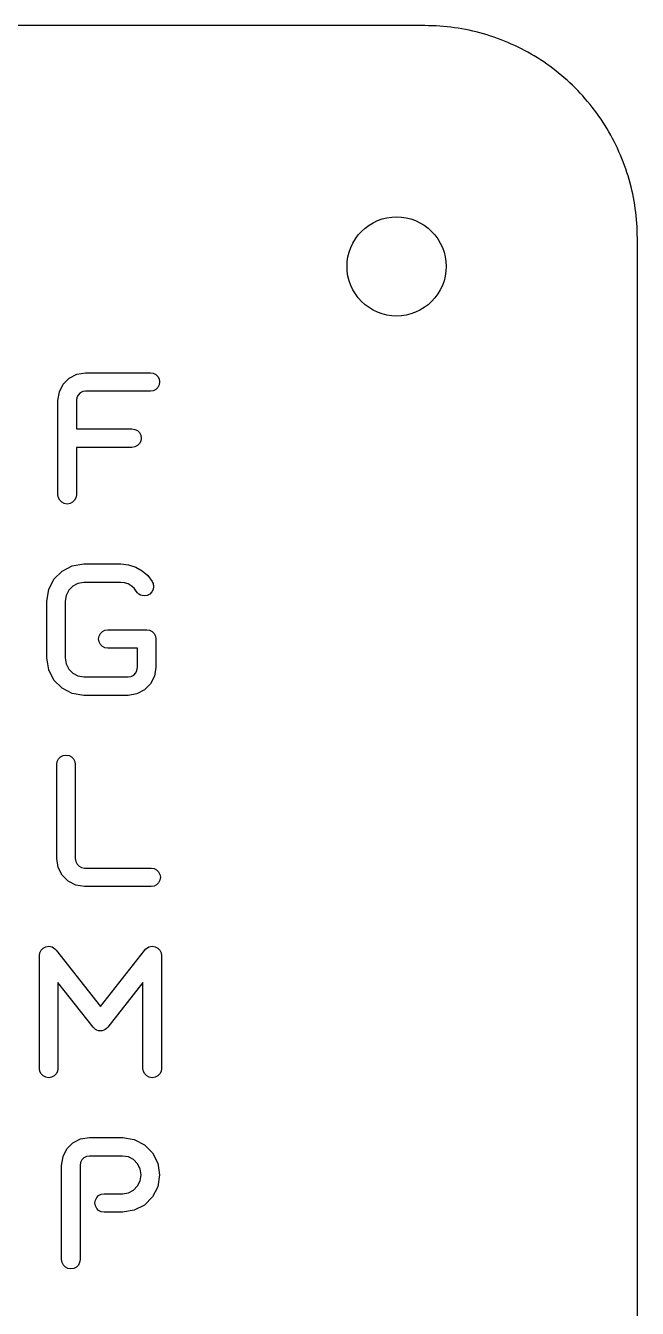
# Model space of a CAD drawing. Header units: metres. Extents: x 0 to 180, y -10 to 180.
# Drawn here: x 136.8 to 180, y 89.4 to 180 of the extents above; entities that cross this region are included whole.
import ezdxf

# ---------------------------------------------------------------- set-up
doc = ezdxf.new("R2010")
doc.units = ezdxf.units.M

msp = doc.modelspace()

# ---------------------------------------------------------------- linework, layer by layer
for p, q in [((165, 180), (15, 180)), ((165.262, 179.998), (165, 180)), ((165.523, 179.991), (165.262, 179.998)), ((165.785, 179.979), (165.523, 179.991)), ((166.046, 179.963), (165.785, 179.979)), ((166.307, 179.943), (166.046, 179.963)), ((166.568, 179.918), (166.307, 179.943)), ((166.828, 179.888), (166.568, 179.918)), ((167.088, 179.854), (166.828, 179.888)), ((167.347, 179.815), (167.088, 179.854)), ((167.605, 179.772), (167.347, 179.815)), ((167.862, 179.724), (167.605, 179.772)), ((168.119, 179.672), (167.862, 179.724)), ((168.374, 179.616), (168.119, 179.672)), ((168.629, 179.554), (168.374, 179.616)), ((168.882, 179.489), (168.629, 179.554)), ((169.135, 179.419), (168.882, 179.489)), ((169.386, 179.345), (169.135, 179.419)), ((169.635, 179.266), (169.386, 179.345)), ((169.884, 179.183), (169.635, 179.266)), ((170.13, 179.095), (169.884, 179.183)), ((170.376, 179.004), (170.13, 179.095)), ((170.619, 178.908), (170.376, 179.004)), ((170.861, 178.808), (170.619, 178.908)), ((171.101, 178.703), (170.861, 178.808)), ((171.339, 178.595), (171.101, 178.703)), ((171.576, 178.482), (171.339, 178.595)), ((171.81, 178.365), (171.576, 178.482)), ((172.042, 178.244), (171.81, 178.365)), ((172.272, 178.119), (172.042, 178.244)), ((172.5, 177.99), (172.272, 178.119)), ((172.726, 177.858), (172.5, 177.99)), ((172.949, 177.721), (172.726, 177.858)), ((173.17, 177.58), (172.949, 177.721)), ((173.388, 177.436), (173.17, 177.58)), ((173.604, 177.287), (173.388, 177.436)), ((173.817, 177.135), (173.604, 177.287)), ((174.027, 176.98), (173.817, 177.135)), ((174.235, 176.82), (174.027, 176.98)), ((174.44, 176.657), (174.235, 176.82)), ((174.642, 176.491), (174.44, 176.657)), ((174.841, 176.321), (174.642, 176.491)), ((175.037, 176.147), (174.841, 176.321)), ((175.23, 175.97), (175.037, 176.147)), ((175.42, 175.79), (175.23, 175.97)), ((175.607, 175.607), (175.42, 175.79)), ((175.79, 175.42), (175.607, 175.607)), ((175.97, 175.23), (175.79, 175.42)), ((176.147, 175.037), (175.97, 175.23)), ((176.321, 174.841), (176.147, 175.037)), ((176.491, 174.642), (176.321, 174.841)), ((176.657, 174.44), (176.491, 174.642)), ((176.82, 174.235), (176.657, 174.44)), ((176.98, 174.027), (176.82, 174.235)), ((177.135, 173.817), (176.98, 174.027)), ((177.287, 173.604), (177.135, 173.817)), ((177.436, 173.388), (177.287, 173.604)), ((177.58, 173.17), (177.436, 173.388)), ((177.721, 172.949), (177.58, 173.17)), ((177.858, 172.726), (177.721, 172.949)), ((177.99, 172.5), (177.858, 172.726)), ((178.119, 172.272), (177.99, 172.5)), ((178.244, 172.042), (178.119, 172.272)), ((178.365, 171.81), (178.244, 172.042)), ((178.482, 171.576), (178.365, 171.81)), ((178.595, 171.339), (178.482, 171.576)), ((178.703, 171.101), (178.595, 171.339)), ((178.808, 170.861), (178.703, 171.101)), ((178.908, 170.619), (178.808, 170.861)), ((179.004, 170.376), (178.908, 170.619)), ((179.095, 170.13), (179.004, 170.376)), ((179.183, 169.884), (179.095, 170.13)), ((179.266, 169.635), (179.183, 169.884)), ((179.345, 169.386), (179.266, 169.635)), ((179.419, 169.135), (179.345, 169.386)), ((179.489, 168.882), (179.419, 169.135)), ((179.554, 168.629), (179.489, 168.882)), ((179.616, 168.374), (179.554, 168.629)), ((179.672, 168.119), (179.616, 168.374)), ((179.724, 167.862), (179.672, 168.119)), ((179.772, 167.605), (179.724, 167.862)), ((179.815, 167.347), (179.772, 167.605)), ((179.854, 167.088), (179.815, 167.347)), ((179.888, 166.828), (179.854, 167.088)), ((179.918, 166.568), (179.888, 166.828)), ((160.78, 165.706), (161.056, 165.91)), ((161.056, 165.91), (161.35, 166.087)), ((161.35, 166.087), (161.661, 166.234)), ((161.661, 166.234), (161.984, 166.349)), ((161.984, 166.349), (162.317, 166.433)), ((162.317, 166.433), (162.657, 166.483)), ((162.657, 166.483), (163, 166.5)), ((163, 166.5), (163.343, 166.483)), ((163.343, 166.483), (163.683, 166.433)), ((163.683, 166.433), (164.016, 166.349)), ((164.016, 166.349), (164.339, 166.234)), ((164.339, 166.234), (164.65, 166.087)), ((164.65, 166.087), (164.944, 165.91)), ((164.944, 165.91), (165.22, 165.706)), ((179.943, 166.307), (179.918, 166.568)), ((179.963, 166.046), (179.943, 166.307)), ((179.979, 165.785), (179.963, 166.046)), ((179.991, 165.523), (179.979, 165.785)), ((159.913, 164.65), (160.09, 164.944)), ((160.09, 164.944), (160.294, 165.22)), ((160.294, 165.22), (160.525, 165.475)), ((160.525, 165.475), (160.78, 165.706)), ((165.22, 165.706), (165.475, 165.475)), ((165.475, 165.475), (165.706, 165.22)), ((165.706, 165.22), (165.91, 164.944)), ((165.91, 164.944), (166.087, 164.65)), ((179.998, 165.262), (179.991, 165.523)), ((180, 165), (179.998, 165.262)), ((180, 15), (180, 165)), ((159.567, 163.683), (159.651, 164.016)), ((159.651, 164.016), (159.766, 164.339)), ((159.766, 164.339), (159.913, 164.65)), ((166.087, 164.65), (166.234, 164.339)), ((166.234, 164.339), (166.349, 164.016)), ((166.349, 164.016), (166.433, 163.683)), ((159.5, 163), (159.517, 163.343)), ((159.517, 163.343), (159.567, 163.683)), ((166.433, 163.683), (166.483, 163.343)), ((166.483, 163.343), (166.5, 163)), ((159.517, 162.657), (159.5, 163)), ((159.567, 162.317), (159.517, 162.657)), ((159.651, 161.984), (159.567, 162.317)), ((166.433, 162.317), (166.349, 161.984)), ((166.483, 162.657), (166.433, 162.317)), ((166.5, 163), (166.483, 162.657)), ((159.766, 161.661), (159.651, 161.984)), ((159.913, 161.35), (159.766, 161.661)), ((160.09, 161.056), (159.913, 161.35)), ((166.087, 161.35), (165.91, 161.056)), ((166.234, 161.661), (166.087, 161.35)), ((166.349, 161.984), (166.234, 161.661)), ((160.294, 160.78), (160.09, 161.056)), ((160.525, 160.525), (160.294, 160.78)), ((160.78, 160.294), (160.525, 160.525)), ((165.475, 160.525), (165.22, 160.294)), ((165.706, 160.78), (165.475, 160.525)), ((165.91, 161.056), (165.706, 160.78)), ((161.056, 160.09), (160.78, 160.294)), ((161.35, 159.913), (161.056, 160.09)), ((161.661, 159.766), (161.35, 159.913)), ((161.984, 159.651), (161.661, 159.766)), ((162.317, 159.567), (161.984, 159.651)), ((162.657, 159.517), (162.317, 159.567)), ((163, 159.5), (162.657, 159.517)), ((163.343, 159.517), (163, 159.5)), ((163.683, 159.567), (163.343, 159.517)), ((164.016, 159.651), (163.683, 159.567)), ((164.339, 159.766), (164.016, 159.651)), ((164.65, 159.913), (164.339, 159.766)), ((164.944, 160.09), (164.65, 159.913)), ((165.22, 160.294), (164.944, 160.09)), ((139.466, 154.693), (139.89, 155.119)), ((139.89, 155.119), (140.428, 155.397)), ((140.428, 155.397), (141.047, 155.497)), ((141.047, 155.497), (145.616, 155.497)), ((145.616, 155.497), (145.825, 155.464)), ((145.825, 155.464), (146.004, 155.373)), ((146.004, 155.373), (146.145, 155.232)), ((146.145, 155.232), (146.237, 155.052)), ((146.237, 155.052), (146.269, 154.844)), ((139.089, 153.525), (139.189, 154.152)), ((139.189, 154.152), (139.466, 154.693)), ((140.659, 154.064), (140.519, 153.921)), ((140.839, 154.158), (140.659, 154.064)), ((141.047, 154.191), (140.839, 154.158)), ((145.616, 154.191), (141.047, 154.191)), ((145.825, 154.224), (145.616, 154.191)), ((146.004, 154.316), (145.825, 154.224)), ((146.145, 154.456), (146.004, 154.316)), ((146.237, 154.636), (146.145, 154.456)), ((146.269, 154.844), (146.237, 154.636)), ((139.089, 146.884), (139.089, 153.525)), ((140.427, 153.738), (140.394, 153.525)), ((140.394, 153.525), (140.394, 151.529)), ((140.519, 153.921), (140.427, 153.738)), ((140.394, 151.529), (144.311, 151.529)), ((144.311, 151.529), (144.52, 151.496)), ((144.52, 151.496), (144.699, 151.405)), ((144.699, 151.405), (144.84, 151.264)), ((144.84, 151.264), (144.932, 151.084)), ((144.699, 150.348), (144.52, 150.256)), ((144.84, 150.488), (144.699, 150.348)), ((144.932, 150.668), (144.84, 150.488)), ((144.932, 151.084), (144.964, 150.876)), ((144.964, 150.876), (144.932, 150.668)), ((144.311, 150.223), (140.394, 150.223)), ((140.394, 150.223), (140.394, 146.884)), ((144.52, 150.256), (144.311, 150.223)), ((139.122, 146.671), (139.089, 146.884)), ((140.394, 146.884), (140.362, 146.671)), ((139.214, 146.488), (139.122, 146.671)), ((139.354, 146.344), (139.214, 146.488)), ((139.533, 146.251), (139.354, 146.344)), ((139.741, 146.217), (139.533, 146.251)), ((139.95, 146.251), (139.741, 146.217)), ((140.129, 146.344), (139.95, 146.251)), ((140.27, 146.488), (140.129, 146.344)), ((140.362, 146.671), (140.27, 146.488)), ((138.811, 140.919), (139.377, 141.489)), ((139.377, 141.489), (140.093, 141.863)), ((140.093, 141.863), (140.916, 141.997)), ((140.916, 141.997), (143.527, 141.997)), ((143.527, 141.997), (144.075, 141.94)), ((144.075, 141.94), (144.583, 141.775)), ((144.583, 141.775), (145.039, 141.514)), ((145.039, 141.514), (145.431, 141.171)), ((138.439, 140.193), (138.811, 140.919)), ((140.147, 140.433), (139.864, 140.143)), ((140.505, 140.623), (140.147, 140.433)), ((140.916, 140.691), (140.505, 140.623)), ((143.527, 140.691), (140.916, 140.691)), ((143.794, 140.662), (143.527, 140.691)), ((144.043, 140.578), (143.794, 140.662)), ((144.268, 140.446), (144.043, 140.578)), ((144.464, 140.272), (144.268, 140.446)), ((145.431, 141.171), (145.747, 140.756)), ((145.747, 140.756), (145.777, 140.692)), ((145.777, 140.692), (145.802, 140.624)), ((145.802, 140.624), (145.821, 140.554)), ((145.838, 140.41), (145.806, 140.197)), ((145.821, 140.554), (145.834, 140.483)), ((145.834, 140.483), (145.838, 140.41)), ((138.305, 139.355), (138.439, 140.193)), ((139.678, 139.776), (139.611, 139.355)), ((139.864, 140.143), (139.678, 139.776)), ((144.624, 140.063), (144.464, 140.272)), ((144.699, 139.953), (144.624, 140.063)), ((144.796, 139.863), (144.699, 139.953)), ((144.911, 139.797), (144.796, 139.863)), ((145.042, 139.756), (144.911, 139.797)), ((145.186, 139.742), (145.042, 139.756)), ((145.394, 139.776), (145.186, 139.742)), ((145.574, 139.87), (145.394, 139.776)), ((145.714, 140.014), (145.574, 139.87)), ((145.806, 140.197), (145.714, 140.014)), ((138.305, 135.37), (138.305, 139.355)), ((139.611, 139.355), (139.611, 135.37)), ((141.961, 136.697), (141.994, 136.906)), ((141.994, 136.906), (142.086, 137.085)), ((142.086, 137.085), (142.226, 137.226)), ((142.226, 137.226), (142.406, 137.317)), ((142.406, 137.317), (142.614, 137.35)), ((142.614, 137.35), (145.355, 137.35)), ((145.355, 137.35), (145.564, 137.317)), ((145.564, 137.317), (145.743, 137.226)), ((145.743, 137.226), (145.884, 137.085)), ((145.884, 137.085), (145.976, 136.906)), ((145.976, 136.906), (146.008, 136.697)), ((141.994, 136.489), (141.961, 136.697)), ((142.086, 136.31), (141.994, 136.489)), ((142.226, 136.17), (142.086, 136.31)), ((142.406, 136.078), (142.226, 136.17)), ((142.614, 136.045), (142.406, 136.078)), ((144.702, 136.045), (142.614, 136.045)), ((144.702, 134.696), (144.702, 136.045)), ((146.008, 136.697), (146.008, 134.696)), ((138.439, 134.527), (138.305, 135.37)), ((139.611, 135.37), (139.678, 134.946)), ((139.678, 134.946), (139.864, 134.576)), ((138.811, 133.798), (138.439, 134.527)), ((139.864, 134.576), (140.147, 134.283)), ((140.147, 134.283), (140.505, 134.091)), ((140.505, 134.091), (140.916, 134.022)), ((144.05, 134.022), (144.258, 134.056)), ((144.258, 134.056), (144.438, 134.151)), ((144.438, 134.151), (144.578, 134.296)), ((144.578, 134.296), (144.67, 134.481)), ((144.67, 134.481), (144.702, 134.696)), ((145.909, 134.066), (145.631, 133.522)), ((146.008, 134.696), (145.909, 134.066)), ((139.377, 133.225), (138.811, 133.798)), ((140.093, 132.851), (139.377, 133.225)), ((140.916, 134.022), (144.05, 134.022)), ((145.631, 133.522), (145.208, 133.096)), ((140.916, 132.717), (140.093, 132.851)), ((144.05, 132.717), (140.916, 132.717)), ((144.67, 132.817), (144.05, 132.717)), ((145.208, 133.096), (144.67, 132.817)), ((139.01, 127.832), (139.043, 128.044)), ((139.01, 121.187), (139.01, 127.832)), ((139.043, 128.044), (139.135, 128.227)), ((139.135, 128.227), (139.275, 128.37)), ((139.275, 128.37), (139.455, 128.464)), ((139.455, 128.464), (139.663, 128.497)), ((139.663, 128.497), (139.872, 128.464)), ((139.872, 128.464), (140.051, 128.37)), ((140.051, 128.37), (140.192, 128.227)), ((140.192, 128.227), (140.284, 128.044)), ((140.284, 128.044), (140.316, 127.832)), ((140.316, 127.832), (140.316, 121.187)), ((139.11, 120.562), (139.01, 121.187)), ((139.388, 120.02), (139.11, 120.562)), ((140.316, 121.187), (140.349, 120.975)), ((140.349, 120.975), (140.441, 120.792)), ((140.441, 120.792), (140.581, 120.649)), ((140.581, 120.649), (140.761, 120.556)), ((140.761, 120.556), (140.969, 120.522)), ((140.969, 120.522), (145.669, 120.522)), ((145.669, 120.522), (145.877, 120.489)), ((145.877, 120.489), (146.057, 120.398)), ((139.812, 119.595), (139.388, 120.02)), ((140.349, 119.317), (139.812, 119.595)), ((146.057, 120.398), (146.197, 120.257)), ((146.197, 120.257), (146.289, 120.078)), ((146.289, 119.661), (146.197, 119.482)), ((146.289, 120.078), (146.321, 119.869)), ((146.321, 119.869), (146.289, 119.661)), ((140.969, 119.217), (140.349, 119.317)), ((145.669, 119.217), (140.969, 119.217)), ((145.877, 119.25), (145.669, 119.217)), ((146.057, 119.342), (145.877, 119.25)), ((146.197, 119.482), (146.057, 119.342)), ((137.783, 114.333), (137.816, 114.545)), ((137.783, 106.379), (137.783, 114.333)), ((137.816, 114.545), (137.908, 114.728)), ((137.908, 114.728), (138.048, 114.871)), ((138.048, 114.871), (138.228, 114.964)), ((138.228, 114.964), (138.436, 114.997)), ((138.436, 114.997), (138.558, 114.986)), ((138.558, 114.986), (138.673, 114.953)), ((138.673, 114.953), (138.778, 114.899)), ((138.778, 114.899), (138.874, 114.825)), ((138.874, 114.825), (138.958, 114.731)), ((138.958, 114.731), (142.091, 110.754)), ((142.091, 110.754), (145.212, 114.705)), ((145.212, 114.705), (145.307, 114.817)), ((145.307, 114.817), (145.404, 114.9)), ((145.404, 114.9), (145.508, 114.956)), ((145.508, 114.956), (145.622, 114.987)), ((145.622, 114.987), (145.747, 114.997)), ((145.747, 114.997), (145.956, 114.964)), ((145.956, 114.964), (146.135, 114.871)), ((146.135, 114.871), (146.276, 114.728)), ((146.276, 114.728), (146.368, 114.545)), ((146.368, 114.545), (146.4, 114.333)), ((146.4, 114.333), (146.4, 106.379)), ((141.569, 109.283), (139.089, 112.438)), ((139.089, 112.438), (139.089, 106.379)), ((145.094, 112.438), (142.614, 109.283)), ((145.094, 106.379), (145.094, 112.438)), ((141.66, 109.186), (141.569, 109.283)), ((141.75, 109.114), (141.66, 109.186)), ((141.846, 109.066), (141.75, 109.114)), ((141.957, 109.04), (141.846, 109.066)), ((142.091, 109.031), (141.957, 109.04)), ((142.221, 109.04), (142.091, 109.031)), ((142.332, 109.066), (142.221, 109.04)), ((142.43, 109.114), (142.332, 109.066)), ((142.522, 109.186), (142.43, 109.114)), ((142.614, 109.283), (142.522, 109.186)), ((137.816, 106.168), (137.783, 106.379)), ((137.908, 105.986), (137.816, 106.168)), ((138.048, 105.843), (137.908, 105.986)), ((138.965, 105.986), (138.824, 105.843)), ((139.057, 106.168), (138.965, 105.986)), ((139.089, 106.379), (139.057, 106.168)), ((145.127, 106.168), (145.094, 106.379)), ((145.219, 105.986), (145.127, 106.168)), ((145.359, 105.843), (145.219, 105.986)), ((146.276, 105.986), (146.135, 105.843)), ((146.368, 106.168), (146.276, 105.986)), ((146.4, 106.379), (146.368, 106.168)), ((138.228, 105.75), (138.048, 105.843)), ((138.436, 105.717), (138.228, 105.75)), ((138.645, 105.75), (138.436, 105.717)), ((138.824, 105.843), (138.645, 105.75)), ((145.539, 105.75), (145.359, 105.843)), ((145.747, 105.717), (145.539, 105.75)), ((145.956, 105.75), (145.747, 105.717)), ((146.135, 105.843), (145.956, 105.75)), ((140.689, 101.397), (141.308, 101.497)), ((141.308, 101.497), (143.658, 101.497)), ((143.658, 101.497), (144.481, 101.363)), ((139.45, 100.152), (139.727, 100.693)), ((139.727, 100.693), (140.151, 101.119)), ((140.151, 101.119), (140.689, 101.397)), ((144.481, 101.363), (145.198, 100.99)), ((145.198, 100.99), (145.764, 100.42)), ((139.35, 99.5252), (139.45, 100.152)), ((140.688, 99.7377), (140.655, 99.5252)), ((140.78, 99.9208), (140.688, 99.7377)), ((140.92, 100.064), (140.78, 99.9208)), ((141.1, 100.158), (140.92, 100.064)), ((141.308, 100.191), (141.1, 100.158)), ((143.658, 100.191), (141.308, 100.191)), ((144.07, 100.123), (143.658, 100.191)), ((144.428, 99.9335), (144.07, 100.123)), ((144.712, 99.645), (144.428, 99.9335)), ((144.898, 99.2798), (144.712, 99.645)), ((145.764, 100.42), (146.136, 99.6955)), ((146.136, 99.6955), (146.269, 98.8602)), ((139.35, 92.8843), (139.35, 99.5252)), ((140.655, 99.5252), (140.655, 92.8843)), ((144.964, 98.8602), (144.898, 99.2798)), ((144.898, 98.4407), (144.964, 98.8602)), ((146.269, 98.8602), (146.136, 98.0246)), ((144.428, 97.7869), (144.712, 98.0755)), ((144.712, 98.0755), (144.898, 98.4407)), ((146.136, 98.0246), (145.764, 97.3004)), ((141.7, 96.8762), (141.733, 97.0843)), ((141.733, 97.0843), (141.825, 97.2638)), ((141.825, 97.2638), (141.965, 97.4045)), ((141.965, 97.4045), (142.144, 97.4964)), ((142.144, 97.4964), (142.352, 97.5292)), ((142.352, 97.5292), (143.658, 97.5292)), ((143.658, 97.5292), (144.07, 97.5974)), ((144.07, 97.5974), (144.428, 97.7869)), ((145.764, 97.3004), (145.198, 96.7304)), ((141.733, 96.6678), (141.7, 96.8762)), ((141.825, 96.4883), (141.733, 96.6678)), ((141.965, 96.3477), (141.825, 96.4883)), ((142.144, 96.256), (141.965, 96.3477)), ((142.352, 96.2233), (142.144, 96.256)), ((143.658, 96.2233), (142.352, 96.2233)), ((144.481, 96.3571), (143.658, 96.2233)), ((145.198, 96.7304), (144.481, 96.3571)), ((139.383, 92.6713), (139.35, 92.8843)), ((139.475, 92.4879), (139.383, 92.6713)), ((139.615, 92.3443), (139.475, 92.4879)), ((140.531, 92.4879), (140.39, 92.3443)), ((140.623, 92.6713), (140.531, 92.4879)), ((140.655, 92.8843), (140.623, 92.6713)), ((139.794, 92.2507), (139.615, 92.3443)), ((140.002, 92.2173), (139.794, 92.2507)), ((140.211, 92.2507), (140.002, 92.2173)), ((140.39, 92.3443), (140.211, 92.2507))]:
    msp.add_line(p, q)

doc.saveas('drawing.dxf')
